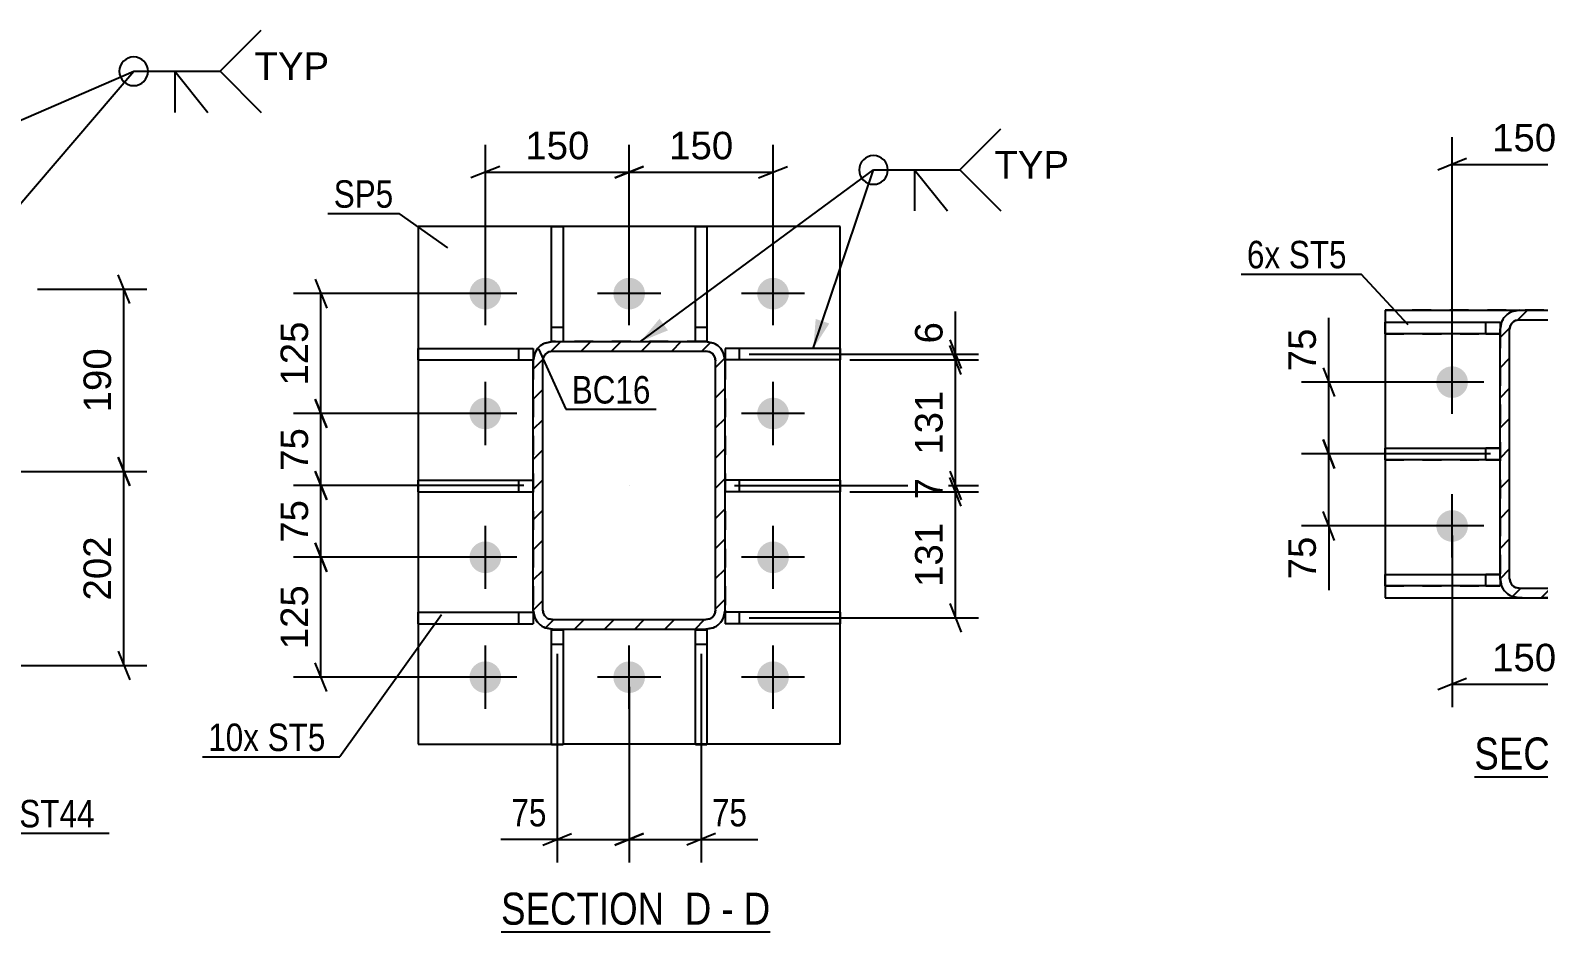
# Model space of a CAD drawing. Header units: millimetres. Extents: x 0 to 1189, y 0 to 841.
# Drawn here: x 195.6 to 352.9, y 301.7 to 395.7 of the extents above; entities that cross this region are included whole.
import ezdxf

# ---------------------------------------------------------------- set-up
doc = ezdxf.new("R2010")
doc.units = ezdxf.units.MM
doc.linetypes.add('DXK_LINE_DOT2', pattern=[3.9198, 1.9599, -1.9599])
doc.linetypes.add('DXK_LINE_DOT3', pattern=[5.9187, 2.979, -0.9799, 0.9799, -0.9799])
doc.styles.add('Arial', font='ARIAL.TTF', dxfattribs={"height": 0.2})
doc.styles.add('Arial Narrow', font='ARIALN.TTF', dxfattribs={"height": 0.2})

# ---------------------------------------------------------------- blocks, each defined once
blk = doc.blocks.new('Unknown-285407614-15 - 2808')
at = {"color": 6, "linetype": 'Continuous'}
blk.add_line((244.69, 301.7), (272.76, 301.7), dxfattribs=at)
at = {"color": 0, "linetype": 'Continuous'}
for points in [[(262.8, 302.45), (262.8, 305.95), (244.69, 305.95), (244.69, 302.45)], [(266.62, 302.45), (266.62, 305.95), (263.85, 305.95), (263.85, 302.45)], [(268.94, 302.45), (268.94, 305.95), (267.67, 305.95), (267.67, 302.45)], [(272.76, 302.45), (272.76, 305.95), (269.99, 305.95), (269.99, 302.45)]]:
    blk.add_wipeout(points, dxfattribs=at)
at = {"color": 7, "linetype": 'Continuous', "style": 'Arial Narrow'}
for s, p in [('SECTION ', (244.69, 302.45)), ('D', (263.85, 302.45)), ('D', (269.99, 302.45)), ('-', (267.67, 302.45))]:
    blk.add_text(s, height=3.34, dxfattribs=at).set_placement(p)
blk = doc.blocks.new('Unknown-285407614-16 - 2529')
at = {"color": 6, "linetype": 'Continuous'}
blk.add_line((346.19, 317.88), (373.83, 317.88), dxfattribs=at)
at = {"color": 0, "linetype": 'Continuous'}
for points in [[(364.3, 318.63), (364.3, 322.13), (346.19, 322.13), (346.19, 318.63)], [(367.9, 318.63), (367.9, 322.13), (365.35, 322.13), (365.35, 318.63)], [(370.23, 318.63), (370.23, 322.13), (368.95, 322.13), (368.95, 318.63)], [(373.83, 318.63), (373.83, 322.13), (371.28, 322.13), (371.28, 318.63)]]:
    blk.add_wipeout(points, dxfattribs=at)
at = {"color": 7, "linetype": 'Continuous', "style": 'Arial Narrow'}
for s, p in [('SECTION ', (346.19, 318.63)), ('E', (365.35, 318.63)), ('E', (371.28, 318.63)), ('-', (368.95, 318.63))]:
    blk.add_text(s, height=3.34, dxfattribs=at).set_placement(p)
blk = doc.blocks.new('Part-285407614-2921 - 2808')
at = {"color": 2, "linetype": 'Continuous'}
for p, q in [((236.05, 347.59), (236.05, 348.79)), ((236.05, 348.79), (248.05, 348.79)), ((236.05, 347.59), (248.05, 347.59))]:
    blk.add_line(p, q, dxfattribs=at)
at = {"color": 7, "linetype": 'DXK_LINE_DOT2'}
for p, q in [((246.55, 347.59), (246.55, 348.79)), ((248.05, 348.79), (248.05, 347.59))]:
    blk.add_line(p, q, dxfattribs=at)
blk = doc.blocks.new('Part-285407614-2873 - 2808')
at = {"color": 2, "linetype": 'Continuous'}
for p, q in [((264.95, 321.19), (264.95, 333.19)), ((264.95, 333.19), (266.15, 333.19)), ((266.15, 333.19), (266.15, 321.19)), ((266.15, 321.19), (264.95, 321.19))]:
    blk.add_line(p, q, dxfattribs=at)
at = {"color": 7, "linetype": 'DXK_LINE_DOT2'}
for p, q in [((266.15, 333.19), (264.95, 333.19)), ((264.95, 331.69), (266.15, 331.69))]:
    blk.add_line(p, q, dxfattribs=at)
blk = doc.blocks.new('Part-285407614-2883 - 2808')
at = {"color": 2, "linetype": 'Continuous'}
for p, q in [((264.95, 363.26), (264.95, 375.26)), ((264.95, 375.26), (266.15, 375.26)), ((266.15, 375.26), (266.15, 363.26)), ((266.15, 363.26), (266.05, 363.26))]:
    blk.add_line(p, q, dxfattribs=at)
at = {"color": 7, "linetype": 'DXK_LINE_DOT2'}
for p, q in [((264.95, 364.76), (266.15, 364.76)), ((266.15, 363.26), (264.95, 363.26))]:
    blk.add_line(p, q, dxfattribs=at)
blk = doc.blocks.new('Part-285407614-2827 - 2808')
at = {"color": 2, "linetype": 'Continuous'}
for p, q in [((280.05, 335.04), (268.05, 335.04)), ((268.05, 335.04), (268.05, 333.84)), ((280.05, 333.84), (268.05, 333.84)), ((280.05, 335.04), (280.05, 333.84))]:
    blk.add_line(p, q, dxfattribs=at)
at = {"color": 7, "linetype": 'DXK_LINE_DOT2'}
blk.add_line((269.55, 333.84), (269.55, 335.04), dxfattribs=at)
blk = doc.blocks.new('Bolt-285407614-2848 - 2808')
at = {"linetype": 'Continuous'}
for points in [[(241.4, 368.26, -1), (244.7, 368.26, -1)], [(256.4, 368.26, -1), (259.7, 368.26, -1)], [(271.4, 368.26, -1), (274.7, 368.26, -1)], [(241.4, 355.76, -1), (244.7, 355.76, -1)], [(271.4, 355.76, -1), (274.7, 355.76, -1)], [(241.4, 340.76, -1), (244.7, 340.76, -1)], [(271.4, 340.76, -1), (274.7, 340.76, -1)], [(241.4, 328.26, -1), (244.7, 328.26, -1)], [(256.4, 328.26, -1), (259.7, 328.26, -1)], [(271.4, 328.26, -1), (274.7, 328.26, -1)]]:
    blk.add_hatch(color=1, dxfattribs=at).paths.add_polyline_path(points)
at = {"color": 1, "linetype": 'Continuous'}
for p, q in [((243.05, 364.96), (243.05, 371.56)), ((258.05, 364.96), (258.05, 371.56)), ((273.05, 364.96), (273.05, 371.56)), ((246.35, 368.26), (239.75, 368.26)), ((261.35, 368.26), (254.75, 368.26)), ((276.35, 368.26), (269.75, 368.26)), ((243.05, 352.46), (243.05, 359.06)), ((273.05, 352.46), (273.05, 359.06)), ((246.35, 355.76), (239.75, 355.76)), ((276.35, 355.76), (269.75, 355.76)), ((243.05, 337.46), (243.05, 344.06)), ((273.05, 337.46), (273.05, 344.06)), ((246.35, 340.76), (239.75, 340.76)), ((276.35, 340.76), (269.75, 340.76)), ((243.05, 324.96), (243.05, 331.56)), ((258.05, 324.96), (258.05, 331.56)), ((273.05, 324.96), (273.05, 331.56)), ((246.35, 328.26), (239.75, 328.26)), ((261.35, 328.26), (254.75, 328.26)), ((276.35, 328.26), (269.75, 328.26))]:
    blk.add_line(p, q, dxfattribs=at)
blk = doc.blocks.new('Part-285407614-2878 - 2808')
at = {"color": 2, "linetype": 'Continuous'}
for p, q in [((249.95, 321.19), (249.95, 333.19)), ((249.95, 333.19), (251.15, 333.19)), ((251.15, 333.19), (251.15, 321.19)), ((251.15, 321.19), (249.95, 321.19))]:
    blk.add_line(p, q, dxfattribs=at)
at = {"color": 7, "linetype": 'DXK_LINE_DOT2'}
for p, q in [((251.15, 333.19), (249.95, 333.19)), ((249.95, 331.69), (251.15, 331.69))]:
    blk.add_line(p, q, dxfattribs=at)
blk = doc.blocks.new('Part-285407614-2916 - 2808')
at = {"color": 2, "linetype": 'Continuous'}
for p, q in [((249.95, 363.26), (249.95, 375.26)), ((249.95, 375.26), (251.15, 375.26)), ((251.15, 375.26), (251.15, 363.26)), ((249.95, 363.26), (250.05, 363.26))]:
    blk.add_line(p, q, dxfattribs=at)
at = {"color": 7, "linetype": 'DXK_LINE_DOT2'}
for p, q in [((249.95, 364.76), (251.15, 364.76)), ((250.05, 363.26), (251.15, 363.26))]:
    blk.add_line(p, q, dxfattribs=at)
blk = doc.blocks.new('Part-285407614-2926 - 2808')
at = {"color": 2, "linetype": 'Continuous'}
for p, q in [((236.05, 361.34), (236.05, 362.54)), ((236.05, 362.54), (248.05, 362.54)), ((248.05, 362.54), (248.05, 361.34)), ((236.05, 361.34), (248.05, 361.34))]:
    blk.add_line(p, q, dxfattribs=at)
at = {"color": 7, "linetype": 'DXK_LINE_DOT2'}
blk.add_line((246.55, 361.34), (246.55, 362.54), dxfattribs=at)
blk = doc.blocks.new('Part-285407614-2931 - 2808')
at = {"color": 2, "linetype": 'Continuous'}
for p, q in [((236.05, 333.84), (236.05, 335.04)), ((236.05, 335.04), (248.05, 335.04)), ((236.05, 333.84), (248.05, 333.84)), ((248.05, 335.04), (248.05, 333.84))]:
    blk.add_line(p, q, dxfattribs=at)
at = {"color": 7, "linetype": 'DXK_LINE_DOT2'}
blk.add_line((246.55, 333.84), (246.55, 335.04), dxfattribs=at)
blk = doc.blocks.new('Part-285407614-2936 - 2808')
at = {"color": 2, "linetype": 'Continuous'}
for p, q in [((280.05, 348.79), (268.05, 348.79)), ((280.05, 348.79), (280.05, 347.59)), ((280.05, 347.59), (268.05, 347.59))]:
    blk.add_line(p, q, dxfattribs=at)
at = {"color": 7, "linetype": 'DXK_LINE_DOT2'}
for p, q in [((268.05, 348.79), (268.05, 347.59)), ((269.55, 347.59), (269.55, 348.79))]:
    blk.add_line(p, q, dxfattribs=at)
blk = doc.blocks.new('Part-285407614-2941 - 2808')
at = {"color": 2, "linetype": 'Continuous'}
for p, q in [((280.05, 362.54), (268.05, 362.54)), ((268.05, 362.54), (268.05, 361.34)), ((280.05, 362.54), (280.05, 361.34)), ((280.05, 361.34), (268.05, 361.34))]:
    blk.add_line(p, q, dxfattribs=at)
at = {"color": 7, "linetype": 'DXK_LINE_DOT2'}
blk.add_line((269.55, 361.34), (269.55, 362.54), dxfattribs=at)
blk = doc.blocks.new('Part-285407614-2956 - 2808')
at = {"linetype": 'Continuous'}
h = blk.add_hatch(dxfattribs=at)
h.set_pattern_fill('', scale=0.7, style=0, pattern_type=0)
h.set_pattern_definition([(45, (248.0523, 335.2566), (-1.57154, 1.57154), [])])
h.paths.add_polyline_path([(248.05, 361.26), (248.05, 335.26), (248.2, 334.49), (248.64, 333.84), (249.29, 333.41), (250.05, 333.26), (266.05, 333.26), (266.82, 333.41), (267.47, 333.84), (267.9, 334.49), (268.05, 335.26), (268.05, 361.26), (267.9, 362.02), (267.47, 362.67), (266.82, 363.1), (266.05, 363.26), (250.05, 363.26), (249.29, 363.1), (248.64, 362.67), (248.2, 362.02)])
h.paths.add_polyline_path([(249.35, 361.96), (249.67, 362.18), (250.05, 362.26), (266.05, 362.26), (266.44, 362.18), (266.76, 361.96), (266.98, 361.64), (267.05, 361.26), (267.05, 335.26), (266.98, 334.87), (266.76, 334.55), (266.44, 334.33), (266.05, 334.26), (250.05, 334.26), (249.67, 334.33), (249.35, 334.55), (249.13, 334.87), (249.05, 335.26), (249.05, 361.26), (249.13, 361.64)])
at = {"color": 7, "linetype": 'DXK_LINE_DOT2'}
for p, q in [((248.05, 361.26), (248.2, 362.02)), ((249.29, 363.1), (250.05, 363.26)), ((250.05, 362.26), (249.67, 362.18)), ((266.05, 363.26), (250.05, 363.26)), ((250.05, 362.26), (266.05, 362.26)), ((266.05, 363.26), (266.82, 363.1)), ((266.44, 362.18), (266.05, 362.26)), ((267.9, 362.02), (268.05, 361.26)), ((248.05, 361.26), (248.05, 335.26)), ((249.13, 361.64), (249.05, 361.26)), ((249.05, 335.26), (249.05, 361.26)), ((267.05, 361.26), (266.98, 361.64)), ((267.05, 335.26), (267.05, 361.26)), ((268.05, 361.26), (268.05, 335.26)), ((248.2, 334.49), (248.05, 335.26)), ((249.05, 335.26), (249.13, 334.87)), ((266.98, 334.87), (267.05, 335.26)), ((268.05, 335.26), (267.9, 334.49)), ((249.67, 334.33), (250.05, 334.26)), ((250.05, 334.26), (266.05, 334.26)), ((266.05, 334.26), (266.44, 334.33)), ((250.05, 333.26), (249.29, 333.41)), ((250.05, 333.26), (266.05, 333.26)), ((266.82, 333.41), (266.05, 333.26))]:
    blk.add_line(p, q, dxfattribs=at)
at = {"color": 2, "linetype": 'Continuous'}
for p, q in [((248.2, 362.02), (248.05, 361.26)), ((250.05, 363.26), (249.29, 363.1)), ((249.67, 362.18), (250.05, 362.26)), ((250.05, 363.26), (266.05, 363.26)), ((250.05, 362.26), (266.05, 362.26)), ((266.82, 363.1), (266.05, 363.26)), ((266.05, 362.26), (266.44, 362.18)), ((268.05, 361.26), (267.9, 362.02)), ((248.05, 335.26), (248.05, 361.26)), ((249.05, 361.26), (249.13, 361.64)), ((249.05, 335.26), (249.05, 361.26)), ((266.98, 361.64), (267.05, 361.26)), ((267.05, 335.26), (267.05, 361.26)), ((268.05, 335.26), (268.05, 361.26)), ((248.05, 335.26), (248.2, 334.49)), ((249.13, 334.87), (249.05, 335.26)), ((267.05, 335.26), (266.98, 334.87)), ((267.9, 334.49), (268.05, 335.26)), ((250.05, 334.26), (249.67, 334.33)), ((250.05, 334.26), (266.05, 334.26)), ((266.44, 334.33), (266.05, 334.26)), ((249.29, 333.41), (250.05, 333.26)), ((250.05, 333.26), (266.05, 333.26)), ((266.05, 333.26), (266.82, 333.41))]:
    blk.add_line(p, q, dxfattribs=at)
at = {"color": 7, "linetype": 'DXK_LINE_DOT3'}
blk.add_line((258.05, 348.26), (258.05, 348.26), dxfattribs=at)
at = {"color": 7, "linetype": 'DXK_LINE_DOT2'}
for centre, radius, start, end in [((250.05, 361.26), 2, 112.5, 157.5), ((250.05, 361.26), 1, 112.5, 157.5), ((266.05, 361.26), 1, 22.5, 67.5), ((266.05, 361.26), 2, 22.5, 67.5), ((250.05, 335.26), 2, 202.5, 247.5), ((250.05, 335.26), 1, 202.5, 247.5), ((266.05, 335.26), 1, 292.5, 337.5), ((266.05, 335.26), 2, 292.5, 337.5)]:
    blk.add_arc(centre, radius, start, end, dxfattribs=at)
at = {"color": 2, "linetype": 'Continuous'}
for centre, radius, start, end in [((250.05, 361.26), 2, 112.5, 157.5), ((250.05, 361.26), 1, 112.5, 157.5), ((266.05, 361.26), 1, 22.5, 67.5), ((266.05, 361.26), 2, 22.5, 67.5), ((250.05, 335.26), 2, 202.5, 247.5), ((250.05, 335.26), 1, 202.5, 247.5), ((266.05, 335.26), 1, 292.5, 337.5), ((266.05, 335.26), 2, 292.5, 337.5)]:
    blk.add_arc(centre, radius, start, end, dxfattribs=at)
blk = doc.blocks.new('Part-285407614-2972 - 2808')
at = {"color": 2, "linetype": 'Continuous'}
for p, q in [((236.05, 375.26), (236.05, 321.26)), ((280.05, 375.26), (236.05, 375.26)), ((280.05, 321.26), (280.05, 375.26)), ((236.05, 321.26), (249.95, 321.26)), ((264.95, 321.26), (251.15, 321.26)), ((280.05, 321.26), (266.15, 321.26))]:
    blk.add_line(p, q, dxfattribs=at)
at = {"color": 7, "linetype": 'DXK_LINE_DOT2'}
for p, q in [((249.95, 321.26), (251.15, 321.26)), ((266.15, 321.26), (264.95, 321.26))]:
    blk.add_line(p, q, dxfattribs=at)
blk = doc.blocks.new('Part-285407614-2569 - 2529')
at = {"linetype": 'Continuous'}
h = blk.add_hatch(dxfattribs=at)
h.set_pattern_fill('', scale=0.7, style=0, pattern_type=0)
h.set_pattern_definition([(45, (348.8731, 338.535), (-1.57154, 1.57154), [])])
h.paths.add_polyline_path([(348.87, 364.54), (348.87, 338.54), (349.03, 337.77), (349.46, 337.12), (350.11, 336.69), (350.87, 336.54), (366.87, 336.54), (367.64, 336.69), (368.29, 337.12), (368.72, 337.77), (368.87, 338.54), (368.87, 364.54), (368.72, 365.3), (368.29, 365.95), (367.64, 366.38), (366.87, 366.54), (350.87, 366.54), (350.11, 366.38), (349.46, 365.95), (349.03, 365.3)])
h.paths.add_polyline_path([(350.17, 365.24), (350.49, 365.46), (350.87, 365.54), (366.87, 365.54), (367.26, 365.46), (367.58, 365.24), (367.8, 364.92), (367.87, 364.54), (367.87, 338.54), (367.8, 338.15), (367.58, 337.83), (367.26, 337.61), (366.87, 337.54), (350.87, 337.54), (350.49, 337.61), (350.17, 337.83), (349.95, 338.15), (349.87, 338.54), (349.87, 364.54), (349.95, 364.92)])
at = {"color": 7, "linetype": 'DXK_LINE_DOT2'}
for p, q in [((348.87, 364.53), (349.03, 365.3)), ((350.11, 366.38), (350.87, 366.53)), ((350.87, 365.53), (350.49, 365.46)), ((350.87, 366.53), (366.87, 366.53)), ((350.87, 365.53), (366.87, 365.53)), ((366.87, 366.53), (367.64, 366.38)), ((367.26, 365.46), (366.87, 365.53)), ((368.72, 365.3), (368.87, 364.53)), ((348.87, 364.53), (348.87, 338.54)), ((349.95, 364.92), (349.87, 364.53)), ((349.87, 338.53), (349.87, 364.53)), ((367.87, 364.53), (367.8, 364.92)), ((367.87, 338.53), (367.87, 364.53)), ((368.87, 364.53), (368.87, 338.53)), ((349.03, 337.77), (348.87, 338.53)), ((349.87, 338.53), (349.95, 338.15)), ((367.8, 338.15), (367.87, 338.53)), ((368.87, 338.53), (368.72, 337.77)), ((350.87, 336.53), (350.11, 336.69)), ((350.49, 337.61), (350.87, 337.53)), ((350.87, 337.53), (366.87, 337.53)), ((366.87, 337.53), (367.26, 337.61)), ((367.64, 336.69), (366.87, 336.53)), ((350.87, 336.53), (366.87, 336.53))]:
    blk.add_line(p, q, dxfattribs=at)
at = {"color": 2, "linetype": 'Continuous'}
for p, q in [((349.03, 365.3), (348.87, 364.54)), ((350.87, 366.54), (350.11, 366.38)), ((350.49, 365.46), (350.87, 365.54)), ((350.87, 366.54), (350.87, 366.53)), ((350.87, 366.54), (366.87, 366.54)), ((350.87, 365.54), (350.87, 365.53)), ((350.87, 365.54), (366.87, 365.54)), ((366.87, 366.54), (366.87, 366.53)), ((367.64, 366.38), (366.87, 366.54)), ((366.87, 365.54), (366.87, 365.53)), ((366.87, 365.54), (367.26, 365.46)), ((368.87, 364.54), (368.72, 365.3)), ((348.87, 364.54), (348.87, 364.53)), ((348.87, 338.54), (348.87, 364.54)), ((349.87, 364.54), (349.95, 364.92)), ((349.87, 364.54), (349.87, 364.53)), ((349.87, 338.54), (349.87, 364.54)), ((367.8, 364.92), (367.87, 364.54)), ((367.87, 364.54), (367.87, 364.53)), ((367.87, 338.54), (367.87, 364.54)), ((368.87, 364.54), (368.87, 364.53)), ((368.87, 338.54), (368.87, 364.54)), ((348.87, 338.54), (348.87, 338.53)), ((348.87, 338.54), (349.03, 337.77)), ((349.87, 338.54), (349.87, 338.53)), ((349.95, 338.15), (349.87, 338.54)), ((367.87, 338.54), (367.8, 338.15)), ((367.87, 338.54), (367.87, 338.53)), ((368.72, 337.77), (368.87, 338.54)), ((368.87, 338.54), (368.87, 338.53)), ((350.11, 336.69), (350.87, 336.54)), ((350.87, 337.54), (350.49, 337.61)), ((350.87, 337.54), (350.87, 337.53)), ((350.87, 337.54), (366.87, 337.54)), ((367.26, 337.61), (366.87, 337.54)), ((366.87, 337.54), (366.87, 337.53)), ((366.87, 336.54), (367.64, 336.69)), ((350.87, 336.54), (350.87, 336.53)), ((350.87, 336.54), (366.87, 336.54)), ((366.87, 336.54), (366.87, 336.53))]:
    blk.add_line(p, q, dxfattribs=at)
at = {"color": 7, "linetype": 'DXK_LINE_DOT3'}
blk.add_line((358.87, 351.53), (358.87, 351.54), dxfattribs=at)
at = {"color": 7, "linetype": 'DXK_LINE_DOT2'}
for centre, radius, start, end in [((350.87, 364.53), 2, 112.5, 157.5), ((350.87, 364.53), 1, 112.5, 157.5), ((366.87, 364.53), 1, 22.5, 67.5), ((366.87, 364.53), 2, 22.5, 67.5), ((350.87, 338.53), 2, 202.5, 247.5), ((350.87, 338.53), 1, 202.5, 247.5), ((366.87, 338.53), 1, 292.5, 337.5), ((366.87, 338.53), 2, 292.5, 337.5)]:
    blk.add_arc(centre, radius, start, end, dxfattribs=at)
at = {"color": 2, "linetype": 'Continuous'}
for centre, radius, start, end in [((350.87, 364.54), 2, 112.5, 157.5), ((350.87, 364.54), 1, 112.5, 157.5), ((366.87, 364.54), 1, 22.5, 67.5), ((366.87, 364.54), 2, 22.5, 67.5), ((350.87, 338.54), 2, 202.5, 247.5), ((350.87, 338.54), 1, 202.5, 247.5), ((366.87, 338.54), 1, 292.5, 337.5), ((366.87, 338.54), 2, 292.5, 337.5)]:
    blk.add_arc(centre, radius, start, end, dxfattribs=at)
blk = doc.blocks.new('Part-285407614-2587 - 2529')
at = {"color": 2, "linetype": 'Continuous'}
for p, q in [((336.87, 350.93), (336.87, 352.13)), ((336.87, 352.13), (348.87, 352.13)), ((348.87, 350.93), (336.87, 350.93))]:
    blk.add_line(p, q, dxfattribs=at)
at = {"color": 7, "linetype": 'DXK_LINE_DOT2'}
for p, q in [((336.87, 352.13), (347.37, 352.13)), ((336.87, 350.93), (347.37, 350.93)), ((347.37, 350.93), (347.37, 352.13)), ((348.87, 352.13), (347.37, 352.13)), ((347.37, 350.93), (348.87, 350.93)), ((348.87, 350.93), (348.87, 352.13)), ((348.87, 350.93), (348.87, 350.93))]:
    blk.add_line(p, q, dxfattribs=at)
blk = doc.blocks.new('Part-285407614-2571 - 2529')
at = {"color": 2, "linetype": 'Continuous'}
for p, q in [((336.87, 366.53), (336.87, 336.53)), ((336.87, 366.53), (350.87, 366.53)), ((366.87, 366.53), (380.87, 366.53)), ((380.87, 366.53), (380.87, 336.53)), ((336.87, 336.53), (336.87, 336.53)), ((336.87, 336.53), (350.87, 336.53)), ((380.87, 336.53), (366.87, 336.53)), ((380.87, 336.53), (380.87, 336.53))]:
    blk.add_line(p, q, dxfattribs=at)
at = {"color": 7, "linetype": 'DXK_LINE_DOT2'}
for p, q in [((380.87, 366.53), (336.87, 366.53)), ((350.87, 366.53), (366.87, 366.53)), ((336.87, 336.53), (380.87, 336.53)), ((336.87, 336.53), (336.87, 336.53)), ((366.87, 336.53), (350.87, 336.53)), ((380.87, 336.53), (380.87, 336.53))]:
    blk.add_line(p, q, dxfattribs=at)
blk = doc.blocks.new('Part-285407614-2592 - 2529')
at = {"color": 2, "linetype": 'Continuous'}
for p, q in [((336.87, 364.08), (336.87, 365.28)), ((336.87, 365.28), (348.87, 365.28)), ((348.87, 365.28), (348.87, 364.54)), ((348.87, 364.08), (336.87, 364.08))]:
    blk.add_line(p, q, dxfattribs=at)
at = {"color": 7, "linetype": 'DXK_LINE_DOT2'}
for p, q in [((336.87, 365.28), (347.37, 365.28)), ((347.37, 364.08), (347.37, 365.28)), ((347.37, 365.28), (348.87, 365.28)), ((336.87, 364.08), (347.37, 364.08)), ((347.37, 364.08), (348.87, 364.08)), ((348.87, 364.54), (348.87, 364.08)), ((348.87, 364.08), (348.87, 364.08))]:
    blk.add_line(p, q, dxfattribs=at)
blk = doc.blocks.new('Part-285407614-2597 - 2529')
at = {"color": 2, "linetype": 'Continuous'}
for p, q in [((336.87, 337.78), (336.87, 338.98)), ((336.87, 338.98), (348.87, 338.98)), ((348.87, 338.54), (348.87, 337.78)), ((348.87, 337.78), (336.87, 337.78)), ((348.87, 337.78), (348.87, 337.78))]:
    blk.add_line(p, q, dxfattribs=at)
at = {"color": 7, "linetype": 'DXK_LINE_DOT2'}
for p, q in [((336.87, 338.98), (347.37, 338.98)), ((347.37, 337.78), (347.37, 338.98)), ((348.87, 338.98), (347.37, 338.98)), ((348.87, 338.54), (348.87, 338.98)), ((336.87, 337.78), (347.37, 337.78)), ((347.37, 337.78), (348.87, 337.78))]:
    blk.add_line(p, q, dxfattribs=at)
blk = doc.blocks.new('Bolt-285407614-2663 - 2529')
at = {"linetype": 'Continuous'}
for points in [[(342.22, 359.03, -1), (345.52, 359.03, -1)], [(372.22, 359.03, -1), (375.52, 359.03, -1)], [(342.22, 344.03, -1), (345.52, 344.03, -1)], [(372.22, 344.03, -1), (375.52, 344.03, -1)]]:
    blk.add_hatch(color=1, dxfattribs=at).paths.add_polyline_path(points)
at = {"color": 1, "linetype": 'Continuous'}
for p, q in [((343.87, 355.73), (343.87, 362.33)), ((373.87, 355.73), (373.87, 362.33)), ((347.17, 359.03), (340.57, 359.03)), ((377.17, 359.03), (370.57, 359.03)), ((343.87, 340.73), (343.87, 347.33)), ((373.87, 340.73), (373.87, 347.33)), ((347.17, 344.03), (340.57, 344.03)), ((377.17, 344.03), (370.57, 344.03))]:
    blk.add_line(p, q, dxfattribs=at)
blk = doc.blocks.new('StraightDimension-285407614-40374 - 3128')
at = {"color": 7, "linetype": 'Continuous'}
for p, q in [((205.96, 367.22), (204.76, 370.22)), ((196.36, 368.72), (207.76, 368.72)), ((205.36, 349.72), (205.36, 368.72)), ((204.76, 351.22), (205.96, 348.22)), ((181.36, 349.72), (207.76, 349.72))]:
    blk.add_line(p, q, dxfattribs=at)
at = {"color": 0}
blk.add_wipeout([(204.61, 363.15), (200.41, 363.15), (200.41, 355.28), (204.61, 355.28)], dxfattribs=at)
at = {"color": 3, "style": 'Arial'}
blk.add_text('190', height=2.865, rotation=90.0002, dxfattribs=at).set_placement((204.01, 355.88))
blk = doc.blocks.new('StraightDimension-285407614-40375 - 3128')
at = {"color": 7, "linetype": 'Continuous'}
for p, q in [((205.96, 348.22), (204.76, 351.22)), ((181.36, 349.72), (207.76, 349.72)), ((205.36, 329.47), (205.36, 349.72)), ((204.76, 330.97), (205.96, 327.97)), ((183.36, 329.47), (207.76, 329.47))]:
    blk.add_line(p, q, dxfattribs=at)
at = {"color": 0}
blk.add_wipeout([(204.61, 343.53), (200.41, 343.53), (200.41, 335.66), (204.61, 335.66)], dxfattribs=at)
at = {"color": 3, "style": 'Arial'}
blk.add_text('202', height=2.865, rotation=90.0002, dxfattribs=at).set_placement((204.01, 336.26))
blk = doc.blocks.new('StraightDimension-285407614-3044 - 2808')
at = {"color": 7, "linetype": 'Continuous'}
for p, q in [((265.55, 330.69), (265.55, 308.95)), ((258.05, 327.26), (258.05, 308.95)), ((256.55, 310.75), (259.55, 311.95)), ((267.05, 311.95), (264.05, 310.75)), ((258.05, 311.35), (265.55, 311.35))]:
    blk.add_line(p, q, dxfattribs=at)
at = {"color": 0}
blk.add_wipeout([(270.93, 312.1), (270.93, 316.3), (266.08, 316.3), (266.08, 312.1)], dxfattribs=at)
at = {"color": 7, "linetype": 'Continuous'}
blk.add_line((265.55, 311.35), (271.46, 311.35), dxfattribs=at)
blk.add_line((265.55, 311.35), (271.46, 311.35), dxfattribs=at)
at = {"color": 3, "style": 'Arial Narrow'}
blk.add_text('75', height=2.863, dxfattribs=at).set_placement((266.68, 312.7))
blk = doc.blocks.new('StraightDimension-285407614-33853 - 2808')
at = {"color": 7, "linetype": 'Continuous'}
for p, q in [((225.31, 349.76), (226.51, 346.76)), ((247.05, 348.26), (223.06, 348.26)), ((225.91, 340.76), (225.91, 348.26)), ((226.51, 339.26), (225.31, 342.26)), ((242.05, 340.76), (223.06, 340.76))]:
    blk.add_line(p, q, dxfattribs=at)
at = {"color": 0}
blk.add_wipeout([(225.16, 347.33), (220.96, 347.33), (220.96, 341.68), (225.16, 341.68)], dxfattribs=at)
at = {"color": 3, "style": 'Arial'}
blk.add_text('75', height=2.865, rotation=90.0002, dxfattribs=at).set_placement((224.56, 342.28))
blk = doc.blocks.new('StraightDimension-285407614-33891 - 2808')
at = {"color": 7, "linetype": 'Continuous'}
for p, q in [((258.05, 369.26), (258.05, 383.77)), ((273.05, 369.26), (273.05, 383.77)), ((259.55, 381.52), (256.55, 380.32)), ((258.05, 380.92), (273.05, 380.92)), ((271.55, 380.32), (274.55, 381.52))]:
    blk.add_line(p, q, dxfattribs=at)
at = {"color": 0}
blk.add_wipeout([(269.49, 381.67), (269.49, 385.87), (261.62, 385.87), (261.62, 381.67)], dxfattribs=at)
at = {"color": 3, "style": 'Arial'}
blk.add_text('150', height=2.865, dxfattribs=at).set_placement((262.22, 382.27))
blk = doc.blocks.new('StraightDimension-285407614-3038 - 2808')
at = {"color": 7, "linetype": 'Continuous'}
for p, q in [((250.55, 330.69), (250.55, 308.95)), ((258.05, 327.26), (258.05, 308.95)), ((249.05, 310.75), (252.05, 311.95)), ((259.55, 311.95), (256.55, 310.75)), ((250.55, 311.35), (258.05, 311.35))]:
    blk.add_line(p, q, dxfattribs=at)
at = {"color": 0}
blk.add_wipeout([(250.03, 312.1), (250.03, 316.3), (245.17, 316.3), (245.17, 312.1)], dxfattribs=at)
at = {"color": 7, "linetype": 'Continuous'}
blk.add_line((250.55, 311.35), (244.65, 311.35), dxfattribs=at)
blk.add_line((250.55, 311.35), (244.65, 311.35), dxfattribs=at)
at = {"color": 3, "style": 'Arial Narrow'}
blk.add_text('75', height=2.863, dxfattribs=at).set_placement((245.77, 312.7))
blk = doc.blocks.new('StraightDimension-285407614-33851 - 2808')
at = {"color": 7, "linetype": 'Continuous'}
for p, q in [((225.31, 369.76), (226.51, 366.76)), ((242.05, 368.26), (223.06, 368.26)), ((225.91, 355.76), (225.91, 368.26)), ((226.51, 354.26), (225.31, 357.26)), ((242.05, 355.76), (223.06, 355.76))]:
    blk.add_line(p, q, dxfattribs=at)
at = {"color": 0}
blk.add_wipeout([(225.16, 365.94), (220.96, 365.94), (220.96, 358.07), (225.16, 358.07)], dxfattribs=at)
at = {"color": 3, "style": 'Arial'}
blk.add_text('125', height=2.865, rotation=90.0002, dxfattribs=at).set_placement((224.56, 358.67))
blk = doc.blocks.new('StraightDimension-285407614-33852 - 2808')
at = {"color": 7, "linetype": 'Continuous'}
for p, q in [((225.31, 357.26), (226.51, 354.26)), ((242.05, 355.76), (223.06, 355.76)), ((225.91, 348.26), (225.91, 355.76)), ((226.51, 346.76), (225.31, 349.76)), ((247.05, 348.26), (223.06, 348.26))]:
    blk.add_line(p, q, dxfattribs=at)
at = {"color": 0}
blk.add_wipeout([(225.16, 354.83), (220.96, 354.83), (220.96, 349.18), (225.16, 349.18)], dxfattribs=at)
at = {"color": 3, "style": 'Arial'}
blk.add_text('75', height=2.865, rotation=90.0002, dxfattribs=at).set_placement((224.56, 349.78))
blk = doc.blocks.new('StraightDimension-285407614-33854 - 2808')
at = {"color": 7, "linetype": 'Continuous'}
for p, q in [((225.31, 342.26), (226.51, 339.26)), ((242.05, 340.76), (223.06, 340.76)), ((225.91, 328.26), (225.91, 340.76)), ((226.51, 326.76), (225.31, 329.76)), ((242.05, 328.26), (223.06, 328.26))]:
    blk.add_line(p, q, dxfattribs=at)
at = {"color": 0}
blk.add_wipeout([(225.16, 338.44), (220.96, 338.44), (220.96, 330.57), (225.16, 330.57)], dxfattribs=at)
at = {"color": 3, "style": 'Arial'}
blk.add_text('125', height=2.865, rotation=90.0002, dxfattribs=at).set_placement((224.56, 331.17))
blk = doc.blocks.new('StraightDimension-285407614-33889 - 2808')
at = {"color": 7, "linetype": 'Continuous'}
for p, q in [((243.05, 369.26), (243.05, 383.77)), ((258.05, 369.26), (258.05, 383.77)), ((244.55, 381.52), (241.55, 380.32)), ((243.05, 380.92), (258.05, 380.92)), ((256.55, 380.32), (259.55, 381.52))]:
    blk.add_line(p, q, dxfattribs=at)
at = {"color": 0}
blk.add_wipeout([(254.49, 381.67), (254.49, 385.87), (246.62, 385.87), (246.62, 381.67)], dxfattribs=at)
at = {"color": 3, "style": 'Arial'}
blk.add_text('150', height=2.865, dxfattribs=at).set_placement((247.22, 382.27))
blk = doc.blocks.new('StraightDimension-285407614-40258 - 2808')
at = {"color": 7, "linetype": 'Continuous'}
for p, q in [((291.48, 363.44), (292.68, 360.44)), ((270.55, 361.94), (294.48, 361.94)), ((292.68, 359.84), (291.48, 362.84)), ((292.08, 361.34), (292.08, 361.94)), ((281.05, 361.34), (294.48, 361.34))]:
    blk.add_line(p, q, dxfattribs=at)
at = {"color": 0}
blk.add_wipeout([(291.33, 365.89), (287.13, 365.89), (287.13, 362.46), (291.33, 362.46)], dxfattribs=at)
at = {"color": 7, "linetype": 'Continuous'}
blk.add_line((292.08, 361.94), (292.08, 366.41), dxfattribs=at)
blk.add_line((292.08, 361.94), (292.08, 366.41), dxfattribs=at)
at = {"color": 3, "style": 'Arial'}
blk.add_text('6', height=2.87, rotation=90.0002, dxfattribs=at).set_placement((290.73, 363.06))
blk = doc.blocks.new('StraightDimension-285407614-40259 - 2808')
at = {"color": 7, "linetype": 'Continuous'}
for p, q in [((292.68, 359.84), (291.48, 362.84)), ((281.05, 361.34), (294.48, 361.34)), ((292.08, 348.26), (292.08, 361.34)), ((291.48, 349.76), (292.68, 346.76)), ((269.05, 348.26), (294.48, 348.26))]:
    blk.add_line(p, q, dxfattribs=at)
at = {"color": 0}
blk.add_wipeout([(291.33, 358.73), (287.13, 358.73), (287.13, 350.86), (291.33, 350.86)], dxfattribs=at)
at = {"color": 3, "style": 'Arial'}
blk.add_text('131', height=2.865, rotation=90.0002, dxfattribs=at).set_placement((290.73, 351.46))
blk = doc.blocks.new('StraightDimension-285407614-40260 - 2808')
at = {"color": 7, "linetype": 'Continuous'}
for p, q in [((291.48, 349.76), (292.68, 346.76)), ((269.05, 348.26), (294.48, 348.26)), ((292.68, 346.09), (291.48, 349.09)), ((292.08, 347.59), (292.08, 348.26)), ((281.05, 347.59), (294.48, 347.59))]:
    blk.add_line(p, q, dxfattribs=at)
at = {"color": 0}
blk.add_wipeout([(291.33, 349.63), (287.13, 349.63), (287.13, 346.21), (291.33, 346.21)], dxfattribs=at)
at = {"color": 3, "style": 'Arial'}
blk.add_text('7', height=2.87, rotation=90.0002, dxfattribs=at).set_placement((290.73, 346.81))
blk = doc.blocks.new('StraightDimension-285407614-40261 - 2808')
at = {"color": 7, "linetype": 'Continuous'}
for p, q in [((292.68, 346.09), (291.48, 349.09)), ((281.05, 347.59), (294.48, 347.59)), ((292.08, 334.44), (292.08, 347.59)), ((291.48, 335.94), (292.68, 332.94)), ((270.55, 334.44), (294.48, 334.44))]:
    blk.add_line(p, q, dxfattribs=at)
at = {"color": 0}
blk.add_wipeout([(291.33, 344.95), (287.13, 344.95), (287.13, 337.08), (291.33, 337.08)], dxfattribs=at)
at = {"color": 3, "style": 'Arial'}
blk.add_text('131', height=2.865, rotation=90.0002, dxfattribs=at).set_placement((290.73, 337.68))
blk = doc.blocks.new('StraightDimension-285407614-2681 - 2529')
at = {"color": 7, "linetype": 'Continuous'}
for p, q in [((330.41, 353.04), (331.61, 350.04)), ((347.87, 351.54), (328.16, 351.54)), ((331.01, 344.03), (331.01, 351.54)), ((331.61, 342.53), (330.41, 345.53)), ((342.87, 344.03), (328.16, 344.03))]:
    blk.add_line(p, q, dxfattribs=at)
at = {"color": 0}
blk.add_wipeout([(330.26, 343.51), (326.06, 343.51), (326.06, 337.86), (330.26, 337.86)], dxfattribs=at)
at = {"color": 7, "linetype": 'Continuous'}
blk.add_line((331.01, 344.03), (331.01, 337.34), dxfattribs=at)
blk.add_line((331.01, 344.03), (331.01, 337.34), dxfattribs=at)
at = {"color": 3, "style": 'Arial'}
blk.add_text('75', height=2.865, rotation=90.0002, dxfattribs=at).set_placement((329.66, 338.46))
blk = doc.blocks.new('StraightDimension-285407614-2691 - 2529')
at = {"color": 7, "linetype": 'Continuous'}
for p, q in [((330.41, 360.53), (331.61, 357.53)), ((342.87, 359.03), (328.16, 359.03)), ((331.01, 351.54), (331.01, 359.03)), ((331.61, 350.04), (330.41, 353.04)), ((347.87, 351.54), (328.16, 351.54))]:
    blk.add_line(p, q, dxfattribs=at)
at = {"color": 0}
blk.add_wipeout([(330.26, 365.21), (326.06, 365.21), (326.06, 359.56), (330.26, 359.56)], dxfattribs=at)
at = {"color": 7, "linetype": 'Continuous'}
blk.add_line((331.01, 359.03), (331.01, 365.73), dxfattribs=at)
blk.add_line((331.01, 359.03), (331.01, 365.73), dxfattribs=at)
at = {"color": 3, "style": 'Arial'}
blk.add_text('75', height=2.865, rotation=90.0002, dxfattribs=at).set_placement((329.66, 360.16))
blk = doc.blocks.new('StraightDimension-285407614-2711 - 2529')
at = {"color": 7, "linetype": 'Continuous'}
for p, q in [((343.87, 343.03), (343.87, 325.13)), ((358.87, 335.54), (358.87, 325.13)), ((345.37, 328.13), (342.37, 326.93)), ((343.87, 327.53), (358.87, 327.53)), ((357.37, 326.93), (360.37, 328.13))]:
    blk.add_line(p, q, dxfattribs=at)
at = {"color": 0}
blk.add_wipeout([(355.31, 328.28), (355.31, 332.48), (347.44, 332.48), (347.44, 328.28)], dxfattribs=at)
at = {"color": 3, "style": 'Arial'}
blk.add_text('150', height=2.865, dxfattribs=at).set_placement((348.04, 328.88))
blk = doc.blocks.new('StraightDimension-285407614-41091 - 2529')
at = {"color": 7, "linetype": 'Continuous'}
for p, q in [((343.87, 360.03), (343.87, 384.59)), ((358.87, 367.53), (358.87, 384.59)), ((345.37, 382.34), (342.37, 381.14)), ((357.37, 381.14), (360.37, 382.34)), ((343.87, 381.74), (358.87, 381.74))]:
    blk.add_line(p, q, dxfattribs=at)
at = {"color": 0}
blk.add_wipeout([(355.31, 382.49), (355.31, 386.69), (347.44, 386.69), (347.44, 382.49)], dxfattribs=at)
at = {"color": 3, "style": 'Arial'}
blk.add_text('150', height=2.865, dxfattribs=at).set_placement((348.04, 383.09))
blk = doc.blocks.new('WeldMark-285407614-3440 - 3128')
at = {"linetype": 'Continuous'}
for points in [[(170.69, 375.22), (167.64, 374.72), (170.1, 376.59)], [(191.6, 373.01), (189.08, 371.22), (190.46, 373.98)]]:
    blk.add_hatch(color=30, dxfattribs=at).paths.add_polyline_path(points)
at = {"color": 30, "linetype": 'Continuous'}
for p, q in [((167.64, 374.72), (206.38, 391.45)), ((189.08, 371.22), (206.38, 391.45)), ((206.38, 391.45), (215.38, 391.45))]:
    blk.add_line(p, q, dxfattribs=at)
at = {"color": 3, "linetype": 'Continuous'}
for q in [(214.1, 387.16), (210.67, 387.16)]:
    blk.add_line((210.67, 391.45), q, dxfattribs=at)
for start, end in [(90, 270), (270, 90)]:
    blk.add_arc((206.38, 391.45), 1.5, start, end, dxfattribs=at)
at = {"color": 0, "linetype": 'Continuous'}
blk.add_wipeout([(226.76, 390.55), (226.76, 393.55), (218.98, 393.55), (218.98, 390.55)], dxfattribs=at)
blk.add_wipeout([(226.76, 390.55), (226.76, 393.55), (218.98, 393.55), (218.98, 390.55)], dxfattribs=at)
at = {"color": 3, "linetype": 'Continuous'}
for q in [(219.67, 395.74), (219.67, 387.16)]:
    blk.add_line((215.38, 391.45), q, dxfattribs=at)
at = {"color": 3, "linetype": 'Continuous', "style": 'Arial'}
blk.add_text('TYP', height=2.865, dxfattribs=at).set_placement((218.98, 390.55))
blk = doc.blocks.new('MarkSet-285407614-3498 - 3128')
at = {"color": 0}
for points in [[(193.55, 312.6), (193.55, 315.6), (190.08, 315.6), (190.08, 312.6)], [(202.31, 312.6), (202.31, 315.6), (194.45, 315.6), (194.45, 312.6)]]:
    blk.add_wipeout(points, dxfattribs=at)
for points in [[(193.55, 312.6), (193.55, 315.6), (190.08, 315.6), (190.08, 312.6)], [(202.31, 312.6), (202.31, 315.6), (194.45, 315.6), (194.45, 312.6)]]:
    blk.add_wipeout(points, dxfattribs=at)
at = {"color": 30, "linetype": 'Continuous'}
for p, q in [((176.86, 320.65), (189.48, 312)), ((189.48, 312), (203.81, 312))]:
    blk.add_line(p, q, dxfattribs=at)
at = {"color": 3, "style": 'Arial Narrow'}
for s, p in [('8x', (190.08, 312.6)), ('ST44', (194.45, 312.6))]:
    blk.add_text(s, height=2.863, dxfattribs=at).set_placement(p)
blk = doc.blocks.new('Mark-285407614-2952 - 2808')
at = {"color": 0}
blk.add_wipeout([(260.28, 356.8), (260.28, 359.8), (252.06, 359.8), (252.06, 356.8)], dxfattribs=at)
blk.add_wipeout([(260.28, 356.8), (260.28, 359.8), (252.06, 359.8), (252.06, 356.8)], dxfattribs=at)
at = {"color": 30, "linetype": 'Continuous'}
for p, q in [((248.58, 362.49), (251.46, 356.2)), ((251.46, 356.2), (260.88, 356.2))]:
    blk.add_line(p, q, dxfattribs=at)
at = {"color": 3, "style": 'Arial Narrow'}
blk.add_text('BC16', height=2.863, dxfattribs=at).set_placement((252.06, 356.8))
blk = doc.blocks.new('Mark-285407614-2968 - 2808')
at = {"color": 0}
blk.add_wipeout([(233.45, 377.22), (233.45, 380.22), (227.24, 380.22), (227.24, 377.22)], dxfattribs=at)
blk.add_wipeout([(233.45, 377.22), (233.45, 380.22), (227.24, 380.22), (227.24, 377.22)], dxfattribs=at)
at = {"color": 30, "linetype": 'Continuous'}
for p in [(226.64, 376.62), (239.13, 373.04)]:
    blk.add_line(p, (234.05, 376.62), dxfattribs=at)
at = {"color": 3, "style": 'Arial Narrow'}
blk.add_text('SP5', height=2.863, dxfattribs=at).set_placement((227.24, 377.22))
blk = doc.blocks.new('WeldMark-285407614-3055 - 2808')
at = {"linetype": 'Continuous'}
for points in [[(262.1, 364.43), (259.24, 363.26), (261.21, 365.64)], [(278.92, 365.14), (277.25, 362.54), (277.5, 365.62)]]:
    blk.add_hatch(color=30, dxfattribs=at).paths.add_polyline_path(points)
at = {"color": 30, "linetype": 'Continuous'}
for p, q in [((259.24, 363.26), (283.53, 381.16)), ((277.25, 362.54), (283.53, 381.16)), ((283.53, 381.16), (292.53, 381.16))]:
    blk.add_line(p, q, dxfattribs=at)
at = {"color": 3, "linetype": 'Continuous'}
for q in [(291.24, 376.88), (287.81, 376.88)]:
    blk.add_line((287.81, 381.16), q, dxfattribs=at)
for start, end in [(90, 270), (270, 90)]:
    blk.add_arc((283.53, 381.16), 1.5, start, end, dxfattribs=at)
at = {"color": 0, "linetype": 'Continuous'}
blk.add_wipeout([(303.9, 380.26), (303.9, 383.26), (296.13, 383.26), (296.13, 380.26)], dxfattribs=at)
blk.add_wipeout([(303.9, 380.26), (303.9, 383.26), (296.13, 383.26), (296.13, 380.26)], dxfattribs=at)
at = {"color": 3, "linetype": 'Continuous'}
for q in [(296.81, 385.45), (296.81, 376.88)]:
    blk.add_line((292.53, 381.16), q, dxfattribs=at)
at = {"color": 3, "linetype": 'Continuous', "style": 'Arial'}
blk.add_text('TYP', height=2.865, dxfattribs=at).set_placement((296.13, 380.26))
blk = doc.blocks.new('MarkSet-285407614-3112 - 2808')
at = {"color": 30, "linetype": 'Continuous'}
blk.add_line((238.48, 334.77), (227.88, 319.96), dxfattribs=at)
at = {"color": 0}
for points in [[(219.45, 320.56), (219.45, 323.56), (214.15, 323.56), (214.15, 320.56)], [(226.38, 320.56), (226.38, 323.56), (220.35, 323.56), (220.35, 320.56)]]:
    blk.add_wipeout(points, dxfattribs=at)
for points in [[(219.45, 320.56), (219.45, 323.56), (214.15, 323.56), (214.15, 320.56)], [(226.38, 320.56), (226.38, 323.56), (220.35, 323.56), (220.35, 320.56)]]:
    blk.add_wipeout(points, dxfattribs=at)
at = {"color": 30, "linetype": 'Continuous'}
blk.add_line((213.55, 319.96), (227.88, 319.96), dxfattribs=at)
at = {"color": 3, "style": 'Arial Narrow'}
for s, p in [('10x', (214.15, 320.56)), ('ST5', (220.35, 320.56))]:
    blk.add_text(s, height=2.863, dxfattribs=at).set_placement(p)
blk = doc.blocks.new('MarkSet-285407614-2796 - 2529')
at = {"color": 30, "linetype": 'Continuous'}
blk.add_line((339.3, 365.02), (334.37, 370.3), dxfattribs=at)
at = {"color": 0}
for points in [[(325.94, 370.9), (325.94, 373.9), (322.47, 373.9), (322.47, 370.9)], [(332.87, 370.9), (332.87, 373.9), (326.84, 373.9), (326.84, 370.9)]]:
    blk.add_wipeout(points, dxfattribs=at)
for points in [[(325.94, 370.9), (325.94, 373.9), (322.47, 373.9), (322.47, 370.9)], [(332.87, 370.9), (332.87, 373.9), (326.84, 373.9), (326.84, 370.9)]]:
    blk.add_wipeout(points, dxfattribs=at)
at = {"color": 30, "linetype": 'Continuous'}
blk.add_line((321.87, 370.3), (334.37, 370.3), dxfattribs=at)
at = {"color": 3, "style": 'Arial Narrow'}
for s, p in [('6x', (322.47, 370.9)), ('ST5', (326.84, 370.9))]:
    blk.add_text(s, height=2.863, dxfattribs=at).set_placement(p)

msp = doc.modelspace()

# ---------------------------------------------------------------- block references
for name in ['WeldMark-285407614-3440 - 3128', 'Part-285407614-2972 - 2808', 'Part-285407614-2916 - 2808', 'Part-285407614-2883 - 2808', 'Bolt-285407614-2848 - 2808', 'StraightDimension-285407614-40374 - 3128', 'Part-285407614-2571 - 2529', 'Part-285407614-2592 - 2529', 'Part-285407614-2569 - 2529', 'Part-285407614-2926 - 2808', 'Part-285407614-2956 - 2808', 'Part-285407614-2941 - 2808', 'Bolt-285407614-2663 - 2529', 'Part-285407614-2587 - 2529', 'Part-285407614-2921 - 2808', 'Part-285407614-2936 - 2808', 'Part-285407614-2597 - 2529', 'Part-285407614-2931 - 2808', 'Part-285407614-2827 - 2808', 'Part-285407614-2878 - 2808', 'Part-285407614-2873 - 2808', 'Unknown-285407614-16 - 2529', 'MarkSet-285407614-3498 - 3128', 'Unknown-285407614-15 - 2808']:
    msp.add_blockref(name, (0, 0))

# ---------------------------------------------------------------- next in the draw order: block references
for name in ['StraightDimension-285407614-33891 - 2808', 'Mark-285407614-2968 - 2808', 'StraightDimension-285407614-33851 - 2808', 'StraightDimension-285407614-40258 - 2808', 'Mark-285407614-2952 - 2808', 'StraightDimension-285407614-2681 - 2529', 'StraightDimension-285407614-40375 - 3128', 'StraightDimension-285407614-33853 - 2808', 'StraightDimension-285407614-3044 - 2808']:
    msp.add_blockref(name, (0, 0))

# ---------------------------------------------------------------- next in the draw order: block references
for name in ['StraightDimension-285407614-33889 - 2808', 'StraightDimension-285407614-2691 - 2529', 'StraightDimension-285407614-40259 - 2808', 'StraightDimension-285407614-33852 - 2808', 'StraightDimension-285407614-2711 - 2529', 'StraightDimension-285407614-33854 - 2808', 'StraightDimension-285407614-3038 - 2808']:
    msp.add_blockref(name, (0, 0))

# ---------------------------------------------------------------- next in the draw order: block references
for name in ['StraightDimension-285407614-41091 - 2529', 'WeldMark-285407614-3055 - 2808', 'MarkSet-285407614-2796 - 2529', 'StraightDimension-285407614-40260 - 2808', 'MarkSet-285407614-3112 - 2808']:
    msp.add_blockref(name, (0, 0))

# ---------------------------------------------------------------- next in the draw order: block references
msp.add_blockref('StraightDimension-285407614-40261 - 2808', (0, 0))

doc.saveas('drawing.dxf')
